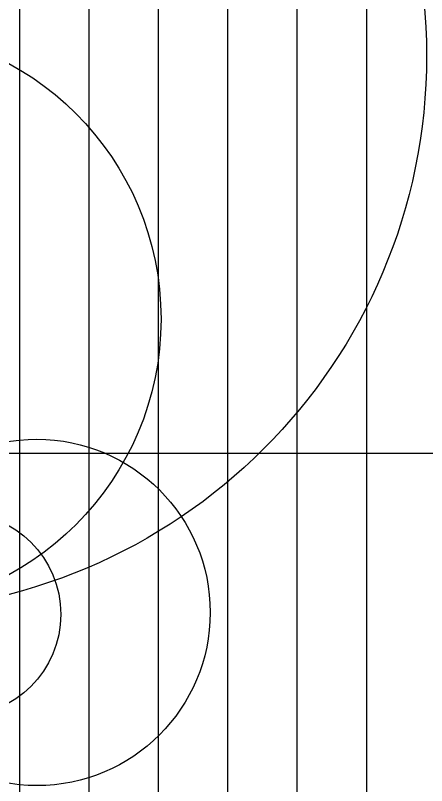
# Model space of a CAD drawing. Header units: millimetres. Extents: x -2402 to 642, y -289 to 1259.
# Drawn here: x 168 to 642, y -225 to 664 of the extents above; entities that cross this region are included whole.
import ezdxf

# ---------------------------------------------------------------- set-up
doc = ezdxf.new("R2010")
doc.units = ezdxf.units.MM
doc.layers.add('DRAW', color=141, linetype='Continuous')

msp = doc.modelspace()

# ---------------------------------------------------------------- linework, layer by layer
at = {"layer": 'DRAW', "color": 5}
for p, direction in [((172.6, 159.06), (0, 1)), ((252.6, 159.06), (0, 1)), ((332.6, 159.06), (0, 1)), ((412.6, 159.06), (0, 1)), ((492.6, 159.06), (0, 1)), ((572.6, 159.06), (0, 1)), ((250.74, 159.06), (1, 0))]:
    msp.add_xline(p, direction, dxfattribs=at)
at = {"layer": 'DRAW', "color": 3}
for centre, radius in [((0, 617.55), 641.64), ((0, 313.69), 335.47)]:
    msp.add_circle(centre, radius, dxfattribs=at)
at = {"layer": 'DRAW', "color": 4}
for centre, radius in [((192.39, -24.77), 199.77), ((102.35, -26.97), 117.52)]:
    msp.add_circle(centre, radius, dxfattribs=at)

doc.saveas('drawing.dxf')
